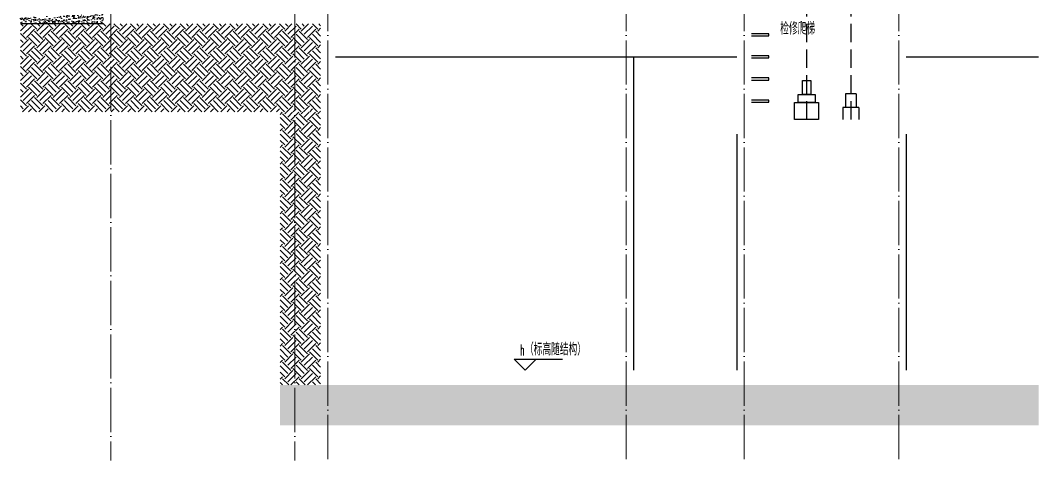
# Model space of a CAD drawing. Extents: x -518115 to 790560, y -210384 to 1628073.
# Drawn here: x 546436 to 560263, y -98505 to -92533 of the extents above; entities that cross this region are included whole.
import ezdxf

# ---------------------------------------------------------------- set-up
doc = ezdxf.new("R2010")
doc.units = 0
doc.header["$LTSCALE"] = 1000
doc.header["$MEASUREMENT"] = 0
doc.linetypes.add('DASH', pattern=[0.35, 0.25, -0.1])
doc.linetypes.add('DOTE', pattern=[2.42, 2, -0.2, 0.02, -0.2])
for name, color, linetype in [('DIM_ELEV', 3, 'Continuous'), ('PUB_TEXT', 4, 'Continuous'), ('看线', 251, 'Continuous'), ('设备', 253, 'Continuous')]:
    doc.layers.add(name, color=color, linetype=linetype)
for name, color, linetype, lineweight in [('DOTE', 19, 'DOTE', 9), ('填充', 251, 'Continuous', 5), ('建筑', 30, 'Continuous', 25)]:
    doc.layers.add(name, color=color, linetype=linetype, lineweight=lineweight)
doc.styles.add('_TCH_DIM', font='SIMPLEX.shx', dxfattribs={"width": 0.7, "bigfont": 'GBCBIG.shx'})
pattern_1 = [(45, (-408533.02, -106908.36), (0, 224.506403), [158.75, -158.75]), (45, (-408575.12, -106866.27), (0, 224.506403), [158.75, -158.75]), (45, (-408617.21, -106824.17), (0, 224.506403), [158.75, -158.75]), (135, (-408617.21, -106796.11), (-224.506403, 0), [158.75, -158.75]), (135, (-408575.12, -106754.01), (-224.506403, 0), [158.75, -158.75]), (135, (-408533.02, -106711.92), (-224.506403, 0), [158.75, -158.75])]

msp = doc.modelspace()

# ---------------------------------------------------------------- hatches: boundary and pattern name
at = {"layer": '填充'}
h = msp.add_hatch(dxfattribs=at)
h.set_pattern_fill('AR-CONC', color=256, scale=50, style=0)
h.set_pattern_definition([(50, (-14040034.67, -5448336.135), (91.0923345, -7.96954277), [9.525, -104.775]), (355, (-14040034.67, -5448336.135), (-17.621413, 95.52832144), [7.62, -83.82]), (100.451, (-14040027.08, -5448336.8), (73.47125083, 87.5583439), [8.095, -89.045]), (46.1842, (-14040034.67, -5448310.73), (135.53952045, -21.021164), [14.2875, -157.1625]), (96.6356, (-14040023.37, -5448312.49), (118.7021172, 123.712778), [12.1425, -133.5675]), (351.184, (-14040034.67, -5448310.73), (118.7023029, 123.7125589), [11.43, -125.73]), (21, (-14040021.97, -5448317.085), (75.8074399, -51.13275926), [9.525, -104.775]), (326, (-14040021.97, -5448317.085), (30.9010142, 92.09398306), [7.62, -83.82]), (71.4514, (-14040015.65, -5448321.35), (106.7082454, 40.96142886), [8.095, -89.045]), (37.5, (-14040034.67, -5448336.135), (1.544301625, 42.277519437), [0, -82.804, 0, -85.09, 0, -84.1375]), (7.5, (-14040034.67, -5448336.135), (33.40983126, 50.09028741), [0, -48.514, 0, -80.899, 0, -32.0675]), (327.5, (-14040062.99, -5448336.135), (67.79529758, -2.864372), [0, -31.75, 0, -99.06, 0, -131.445]), (317.5, (-14040075.69, -5448336.135), (74.0645907, 12.71324552), [0, -41.275, 0, -65.786, 0, -93.345])])
h.paths.add_polyline_path([(546436.3, -92499.7), (546436.3, -92578), (547563.3, -92578.1), (547563.3, -92443.6)])
h = msp.add_hatch(dxfattribs=at)
h.set_pattern_fill('EARTH', color=250, scale=50, angle=45, style=0)
h.set_pattern_definition(pattern_1)
edge = h.paths.add_edge_path()
edge.add_line((546436.3, -92578.4), (546436.3, -93771.7))
edge.add_line((546436.3, -93771.7), (550513.3, -93771.9))
edge.add_line((550513.3, -93775.1), (550513.3, -92581.8))
edge.add_line((550513.3, -92581.8), (546436.3, -92578.4))
h = msp.add_hatch(dxfattribs=at)
h.set_pattern_fill('EARTH', color=250, scale=50, angle=45, style=0)
h.set_pattern_definition(pattern_1)
h.paths.add_polyline_path([(549963, -97478.4), (550513.3, -97478.4), (550513.3, -93778.4), (549963, -93778.4)])
h = msp.add_hatch(dxfattribs=at)
h.set_pattern_fill('EARTH', color=250, scale=50, angle=45, style=0)
h.set_pattern_definition([(45, (392741.3, 39605.65), (0, 224.5064), [158.75, -158.75]), (45, (392699.2, 39647.75), (0, 224.5064), [158.75, -158.75]), (45, (392657.11, 39689.84), (0, 224.5064), [158.75, -158.75]), (135, (392657.11, 39717.9), (-224.5064, 0), [158.75, -158.75]), (135, (392699.2, 39760), (-224.5064, 0), [158.75, -158.75]), (135, (392741.3, 39802.1), (-224.5064, 0), [158.75, -158.75])])
h.paths.add_polyline_path([(549963.3, -97478.1), (549963.3, -98028.3), (560263.4, -98028.3), (560263.4, -97478.1)])

# ---------------------------------------------------------------- linework, layer by layer
at = {"layer": 'DIM_ELEV', "color": 3}
for p, q in [((553141, -97128.4), (553797, -97128.4)), ((553291, -97278.4), (553141, -97128.4)), ((553291, -97278.4), (553441, -97128.4))]:
    msp.add_line(p, q, dxfattribs=at)
at = {"layer": 'DOTE', "linetype": 'DOTE', "ltscale": 0.3}
for p, q in [((550613.3, -73928.4), (550613.3, -98505.4)), ((554663.3, -73928.4), (554663.3, -98505.4)), ((556263.3, -73928.4), (556263.3, -98505.4)), ((558363.3, -73928.4), (558363.3, -98505.4)), ((547663.3, -86628.4), (547663.3, -98505.4)), ((550163.3, -86628.4), (550163.3, -98505.4))]:
    msp.add_line(p, q, dxfattribs=at)
at = {"layer": '建筑', "color": 2}
for points in [[(556363.3, -92743.6), (556601.9, -92743.6), (556601.9, -92713.6), (556363.3, -92713.6)], [(556363.3, -93043.6), (556601.9, -93043.6), (556601.9, -93013.6), (556363.3, -93013.6)], [(556363.3, -93343.6), (556601.9, -93343.6), (556601.9, -93313.6), (556363.3, -93313.6)], [(556363.3, -93643.6), (556601.9, -93643.6), (556601.9, -93613.6), (556363.3, -93613.6)]]:
    msp.add_lwpolyline(points, dxfattribs=at)
at = {"layer": '看线', "color": 32}
msp.add_line((547563.3, -92578.1), (546436.3, -92578), dxfattribs=at)
at = {"layer": '看线', "color": 252}
for p, q in [((550713.3, -93028.4), (556163.6, -93028.4)), ((554763.9, -93028.4), (554763.2, -97278.4)), ((558463.3, -93028.4), (560263.4, -93028.4)), ((556163.2, -94078.4), (556163.2, -97278.4)), ((558463.5, -94078.4), (558463.5, -97278.4))]:
    msp.add_line(p, q, dxfattribs=at)
at = {"layer": '设备', "color": 206, "linetype": 'DASH'}
for p, q in [((557113.3, -73678.4), (557113.3, -93878.4)), ((557713.6, -73678.4), (557713.4, -93878.4))]:
    msp.add_line(p, q, dxfattribs=at)
at = {"layer": '设备', "color": 206}
for p, q in [((557786.1, -93529.8), (557640.5, -93529.8)), ((557640.5, -93529.8), (557640.5, -93715.5)), ((557786.1, -93529.8), (557786.1, -93715.5)), ((557820.4, -93715.5), (557606.1, -93715.5)), ((557606.1, -93715.5), (557606.1, -93878.4)), ((557820.4, -93715.5), (557820.4, -93878.4))]:
    msp.add_line(p, q, dxfattribs=at)
for points in [[(557171.1, -93350.5), (557171.1, -93537.2), (557055.5, -93537.2), (557055.5, -93350.5)], [(557228.8, -93537.2), (557228.8, -93647.4), (556997.7, -93647.4), (556997.7, -93537.2)], [(557276.2, -93647.4), (557276.2, -93878.4), (556950.4, -93878.4), (556950.4, -93647.4)]]:
    msp.add_lwpolyline(points, close=True, dxfattribs=at)

# ---------------------------------------------------------------- texts
at = {"layer": 'DIM_ELEV', "color": 7, "style": '_TCH_DIM'}
for s, height, width, p in [('（标高随结构）', 168.79, 0.7, (553288.8, -97078.4)), ('h', 148.8, 0.494118, (553222.3, -97078.4))]:
    msp.add_text(s, height=height, dxfattribs=dict(at, width=width)).set_placement(p)
at = {"layer": 'PUB_TEXT', "style": '_TCH_DIM', "width": 0.7}
msp.add_text('检修爬梯', height=168.79, dxfattribs=at).set_placement((556754.5, -92726.1))

doc.saveas('drawing.dxf')
